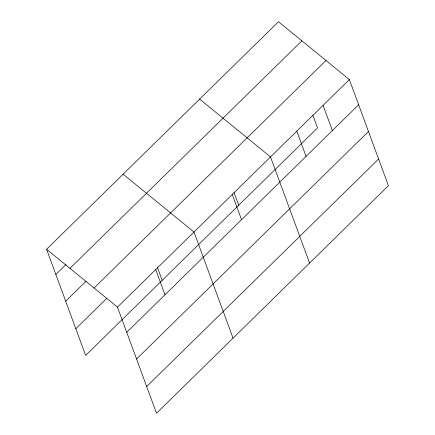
<?xml version="1.0" encoding="UTF-8"?>
<svg xmlns="http://www.w3.org/2000/svg" width="435" height="435" viewBox="0 0 435 435"><rect width="100%" height="100%" fill="white"/><g stroke="black" fill="none" stroke-linecap="round" stroke-linejoin="round"><path stroke-width="0.65" d="M46.578 249.282L278.487 21.75L349.365 79.567L388.422 185.718L156.513 413.25L117.455 307.099L46.578 249.282L85.635 355.433L317.545 127.901L312.863 115.183M55.854 274.496L66.028 264.518M69.964 268.362L301.879 40.83M65.68 301.205L86.027 281.249M94.063 288.019L325.978 60.487M75.804 328.724L106.803 298.312M117.455 307.099L349.365 79.567M126.732 332.313L358.647 104.781M136.557 359.022L368.472 131.49M146.682 386.541L378.597 159.009M199.638 99.109L270.516 156.926L309.573 263.077M123.11 174.196L193.988 232.013L233.04 338.164M323.085 105.352L332.362 130.571M296.8 131.142L306.077 156.355M234.014 192.542L238.695 205.26M232.252 194.472L241.528 219.686M157.252 266.992L162.163 280.347M155.719 269.559L164.995 294.772"/></g></svg>
